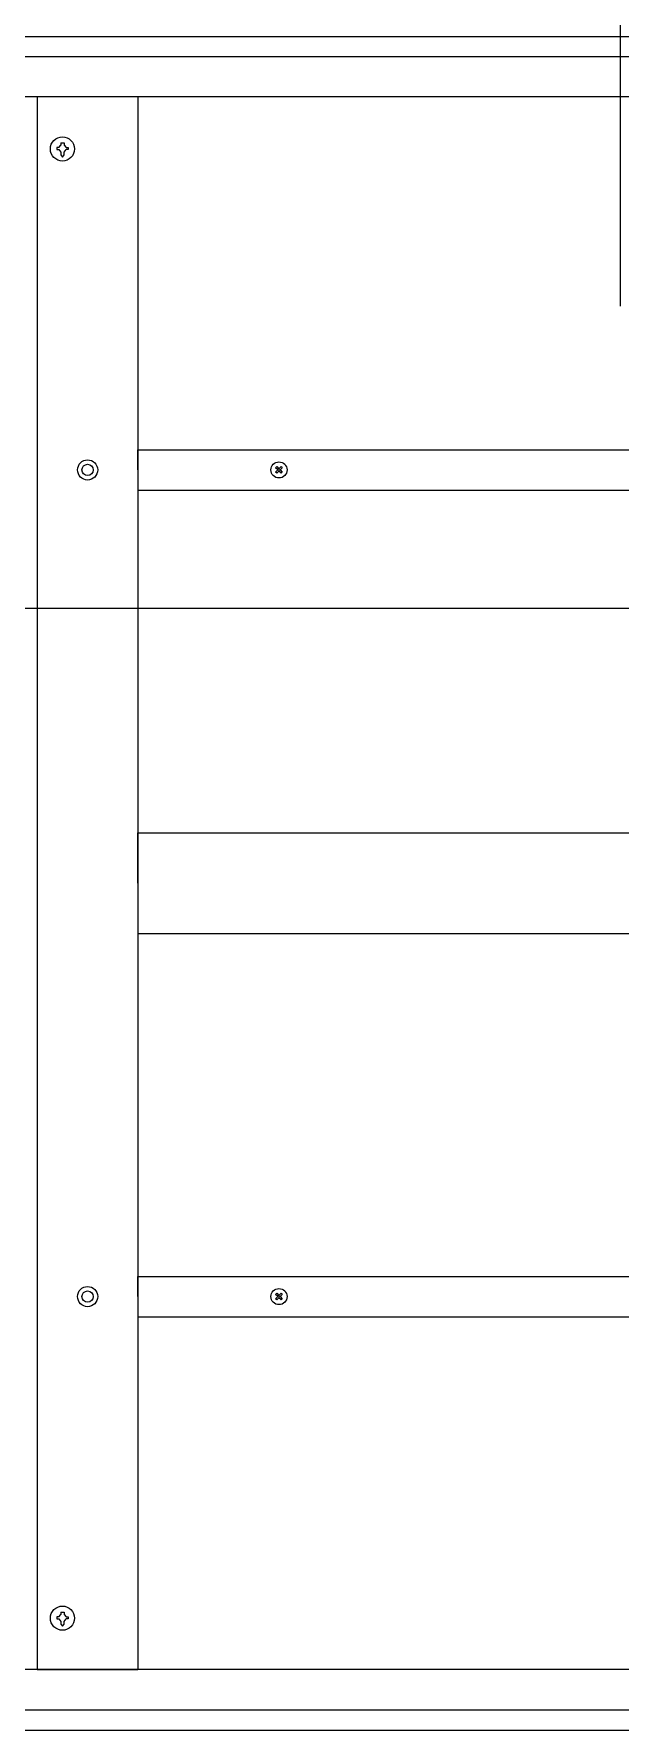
# Model space of a CAD drawing. Header units: millimetres. Extents: x 87 to 2337, y 122 to 625.
# Drawn here: x 943.7 to 972.8, y 122.1 to 206.2 of the extents above; entities that cross this region are included whole.
import ezdxf

# ---------------------------------------------------------------- set-up
doc = ezdxf.new("R2010")
doc.units = ezdxf.units.MM
doc.layers.get('0').update_dxf_attribs({"color": 255})
doc.layers.add('A-FURN', color=8, linetype='Continuous', lineweight=18)
doc.layers.add('GIUNZIONI', color=2, linetype='Continuous')

msp = doc.modelspace()

# ---------------------------------------------------------------- linework, layer by layer
for p, q in [((837.85, 206.093), (1017.85, 206.093)), ((846.85, 205.093), (1008.85, 205.093)), ((1005.4, 203.093), (910.95, 203.093)), ((943.85, 203.093), (943.85, 125.093)), ((948.85, 203.093), (948.85, 125.093)), ((948.85, 184.593), (948.85, 185.593)), ((948.85, 185.593), (1014.85, 185.593)), ((948.85, 184.593), (948.85, 183.593)), ((955.685, 184.703), (955.74, 184.758)), ((955.685, 184.703), (955.74, 184.758)), ((955.795, 184.593), (955.685, 184.703)), ((955.795, 184.593), (955.685, 184.703)), ((955.685, 184.483), (955.795, 184.593)), ((955.685, 184.483), (955.795, 184.593)), ((955.74, 184.428), (955.685, 184.483)), ((955.74, 184.428), (955.685, 184.483)), ((955.74, 184.758), (955.85, 184.648)), ((955.74, 184.758), (955.85, 184.648)), ((955.85, 184.538), (955.74, 184.428)), ((955.85, 184.538), (955.74, 184.428)), ((955.85, 184.648), (955.96, 184.758)), ((955.85, 184.648), (955.96, 184.758)), ((955.85, 184.648), (955.85, 184.538)), ((955.85, 184.648), (955.85, 184.538)), ((955.96, 184.428), (955.85, 184.538)), ((955.96, 184.428), (955.85, 184.538)), ((956.015, 184.703), (955.905, 184.593)), ((956.015, 184.703), (955.905, 184.593)), ((955.905, 184.593), (956.015, 184.483)), ((955.905, 184.593), (956.015, 184.483)), ((955.96, 184.758), (956.015, 184.703)), ((955.96, 184.758), (956.015, 184.703)), ((956.015, 184.483), (955.96, 184.428)), ((956.015, 184.483), (955.96, 184.428)), ((948.85, 183.593), (1014.85, 183.593)), ((826.935, 177.744), (1029.545, 177.744)), ((948.85, 164.093), (948.85, 166.593)), ((948.85, 166.593), (1014.85, 166.593)), ((948.85, 164.093), (948.85, 161.593)), ((948.85, 161.593), (1014.85, 161.593)), ((948.85, 143.593), (948.85, 144.593)), ((948.85, 144.593), (1014.85, 144.593)), ((948.85, 143.593), (948.85, 142.593)), ((955.685, 143.703), (955.74, 143.758)), ((955.685, 143.703), (955.74, 143.758)), ((955.795, 143.593), (955.685, 143.703)), ((955.795, 143.593), (955.685, 143.703)), ((955.685, 143.483), (955.795, 143.593)), ((955.685, 143.483), (955.795, 143.593)), ((955.74, 143.428), (955.685, 143.483)), ((955.74, 143.428), (955.685, 143.483)), ((955.74, 143.758), (955.85, 143.648)), ((955.74, 143.758), (955.85, 143.648)), ((955.85, 143.538), (955.74, 143.428)), ((955.85, 143.538), (955.74, 143.428)), ((955.85, 143.648), (955.96, 143.758)), ((955.85, 143.648), (955.96, 143.758)), ((955.85, 143.648), (955.85, 143.538)), ((955.85, 143.648), (955.85, 143.538)), ((955.96, 143.428), (955.85, 143.538)), ((955.96, 143.428), (955.85, 143.538)), ((956.015, 143.703), (955.905, 143.593)), ((956.015, 143.703), (955.905, 143.593)), ((955.905, 143.593), (956.015, 143.483)), ((955.905, 143.593), (956.015, 143.483)), ((955.96, 143.758), (956.015, 143.703)), ((955.96, 143.758), (956.015, 143.703)), ((956.015, 143.483), (955.96, 143.428)), ((956.015, 143.483), (955.96, 143.428)), ((948.85, 142.593), (1014.85, 142.593)), ((945.02, 127.941), (945.18, 127.941)), ((945.02, 127.941), (945.02, 127.826)), ((945.18, 127.941), (945.18, 127.826)), ((944.92, 127.711), (944.82, 127.711)), ((944.82, 127.711), (944.82, 127.611)), ((944.82, 127.611), (944.92, 127.611)), ((944.92, 127.711), (945.02, 127.826)), ((944.92, 127.611), (945.02, 127.477)), ((945.02, 127.477), (945.02, 127.343)), ((945.02, 127.343), (945.099, 127.242)), ((945.099, 127.242), (945.18, 127.343)), ((945.18, 127.826), (945.28, 127.711)), ((945.18, 127.477), (945.28, 127.611)), ((945.18, 127.343), (945.18, 127.477)), ((945.28, 127.711), (945.38, 127.711)), ((945.38, 127.611), (945.28, 127.611)), ((945.38, 127.711), (945.38, 127.611)), ((1008.85, 125.093), (846.85, 125.093)), ((943.85, 125.093), (948.85, 125.093)), ((946.35, 125.093), (943.85, 125.093)), ((946.35, 125.093), (948.85, 125.093)), ((846.85, 123.093), (1008.85, 123.093)), ((837.85, 122.093), (1017.85, 122.093))]:
    msp.add_line(p, q)
for centre, radius in [((945.1, 200.513), 0.6), ((946.35, 184.593), 0.5), ((946.35, 184.593), 0.28), ((955.85, 184.593), 0.4), ((955.85, 184.593), 0.4), ((946.35, 143.593), 0.5), ((946.35, 143.593), 0.28), ((955.85, 143.593), 0.4), ((955.85, 143.593), 0.4), ((945.1, 127.643), 0.6)]:
    msp.add_circle(centre, radius)
at = {"layer": 'A-FURN'}
msp.add_line((972.787, 215.648), (972.787, 192.72), dxfattribs=at)
at = {"layer": 'GIUNZIONI'}
for p, q in [((944.92, 200.581), (944.82, 200.581)), ((944.82, 200.581), (944.82, 200.481)), ((944.82, 200.481), (944.92, 200.481)), ((944.92, 200.581), (945.02, 200.696)), ((944.92, 200.481), (945.02, 200.347)), ((945.02, 200.811), (945.18, 200.811)), ((945.02, 200.811), (945.02, 200.696)), ((945.02, 200.347), (945.02, 200.213)), ((945.18, 200.811), (945.18, 200.696)), ((945.18, 200.696), (945.28, 200.581)), ((945.18, 200.347), (945.28, 200.481)), ((945.18, 200.213), (945.18, 200.347)), ((945.28, 200.581), (945.38, 200.581)), ((945.38, 200.481), (945.28, 200.481)), ((945.38, 200.581), (945.38, 200.481)), ((945.02, 200.213), (945.099, 200.112)), ((945.099, 200.112), (945.18, 200.213))]:
    msp.add_line(p, q, dxfattribs=at)

doc.saveas('drawing.dxf')
